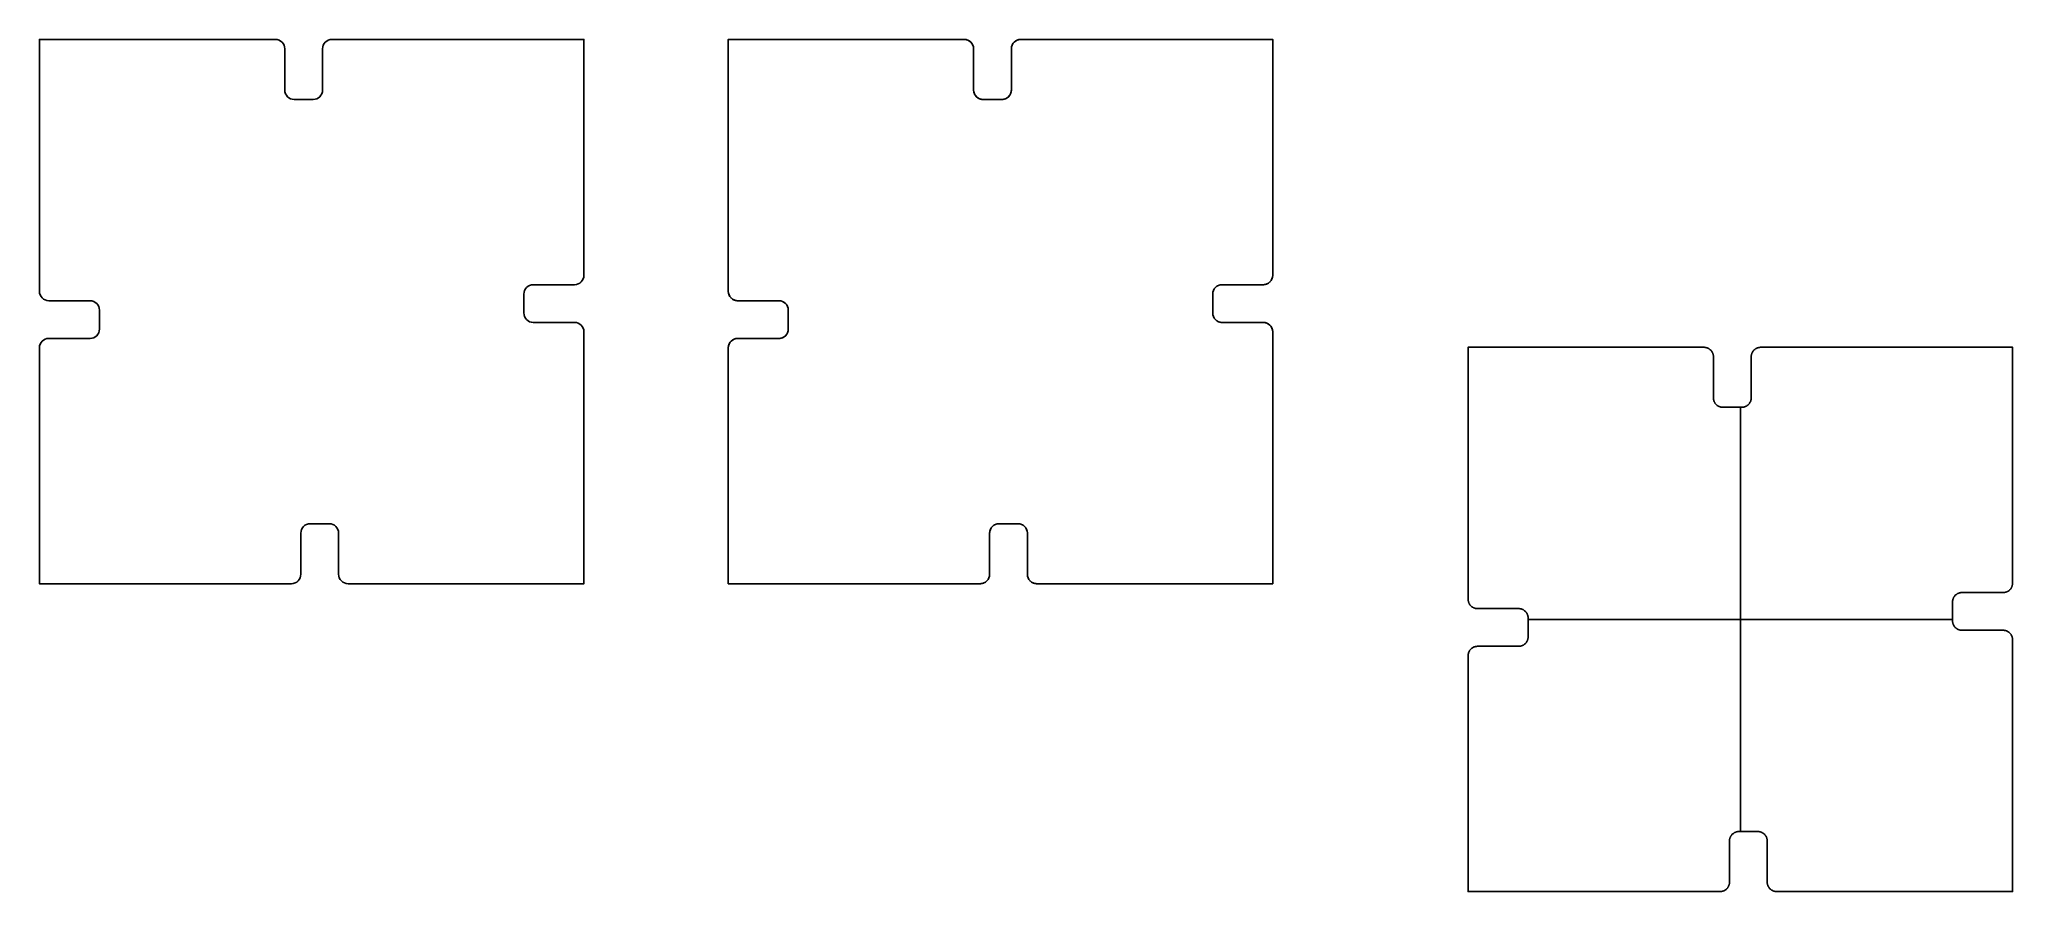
# Model space of a CAD drawing. Header units: millimetres. Extents: x -66 to 143, y -24 to 66.
import ezdxf

# ---------------------------------------------------------------- set-up
doc = ezdxf.new("R2010")
doc.units = ezdxf.units.MM
doc.layers.add('Default', color=18, linetype='Continuous', true_color=0x000000)

msp = doc.modelspace()

# ---------------------------------------------------------------- linework, layer by layer
at = {"layer": 'Default'}
for p, q in [((33.3, 65.34), (33.3, 60.98)), ((37.3, 60.98), (37.3, 65.34)), ((34.3, 59.98), (36.3, 59.98)), ((64, 40.34), (59.64, 40.34)), ((12.66, 38.64), (8.3, 38.64)), ((13.66, 35.64), (13.66, 37.64)), ((58.64, 39.34), (58.64, 37.34)), ((59.64, 36.34), (64, 36.34)), ((8.3, 34.64), (12.66, 34.64)), ((38, 15), (36, 15)), ((35, 14), (35, 9.64)), ((39, 9.64), (39, 14))]:
    msp.add_line(p, q, dxfattribs=at)
at = {"layer": 'Default', "color": 1, "true_color": 0xff0000}
for p, q in [((114.56, -17.64, 17.5), (114.56, 27.34, 17.5)), ((114.56, -17.64, 10.5), (114.56, 27.34, 10.5)), ((92.07, 4.85, 17.5), (137.05, 4.85, 17.5)), ((92.07, 4.85, 10.5), (137.05, 4.85, 10.5))]:
    msp.add_line(p, q, dxfattribs=at)
at = {"layer": 'Default'}
for points in [[(-65.7, 39.64), (-65.7, 66.34), (-40.7, 66.34)], [(-34.7, 66.34), (-8, 66.34), (-8, 41.34)], [(7.3, 39.64), (7.3, 66.34), (32.3, 66.34)], [(38.3, 66.34), (65, 66.34), (65, 41.34)], [(-39, 8.64), (-65.7, 8.64), (-65.7, 33.64)], [(-8, 35.34), (-8, 8.64), (-33, 8.64)], [(34, 8.64), (7.3, 8.64), (7.3, 33.64)], [(65, 35.34), (65, 8.64), (40, 8.64)]]:
    msp.add_lwpolyline(points, dxfattribs=at)
at = {"layer": 'Default', "extrusion": (0, 0, -1)}
for centre, start, end in [((40.7, 65.34), 90, 180), ((34.7, 65.34), 0, 90), ((-32.3, 65.34), 90, 180), ((-38.3, 65.34), 0, 90), ((9, 41.34), 180, 270), ((-64, 41.34), 180, 270), ((64.7, 39.64), 270, 360), ((-8.3, 39.64), 270, 360), ((9, 35.34), 90, 180), ((-64, 35.34), 90, 180), ((64.7, 33.64), 0, 90), ((-8.3, 33.64), 0, 90), ((39, 9.64), 180, 270), ((33, 9.64), 270, 360), ((-34, 9.64), 180, 270), ((-40, 9.64), 270, 360)]:
    msp.add_arc(centre, 1, start, end, dxfattribs=at)
at = {"layer": 'Default'}
for centre, start, end in [((-38.7, 60.98), 180, 270), ((-36.7, 60.98), 270, 0), ((34.3, 60.98), 180, 270), ((36.3, 60.98), 270, 0), ((-13.36, 39.34), 90, 180), ((59.64, 39.34), 90, 180), ((-60.34, 37.64), 0, 90), ((12.66, 37.64), 0, 90), ((-60.34, 35.64), 270, 0), ((-13.36, 37.34), 180, 270), ((12.66, 35.64), 270, 0), ((59.64, 37.34), 180, 270), ((-37, 14), 90, 180), ((-35, 14), 0, 90), ((36, 14), 90, 180), ((38, 14), 0, 90)]:
    msp.add_arc(centre, 1, start, end, dxfattribs=at)
for points in [[(-39.7, 65.34), (-39.7, 63.16), (-39.7, 60.98)], [(-35.7, 60.98), (-35.7, 63.16), (-35.7, 65.34)], [(7.3, 66.34, 3.5), (7.3, 52.99, 3.5), (7.3, 39.64, 3.5)], [(32.3, 66.34, 3.5), (19.8, 66.34, 3.5), (7.3, 66.34, 3.5)], [(7.3, 66.34, 7), (7.3, 52.99, 7), (7.3, 39.64, 7)], [(7.3, 66.34), (7.3, 52.99), (7.3, 39.64)], [(32.3, 66.34, 7), (19.8, 66.34, 7), (7.3, 66.34, 7)], [(7.3, 66.34), (7.3, 66.34, 3.5), (7.3, 66.34, 7)], [(32.3, 66.34), (19.8, 66.34), (7.3, 66.34)], [(19.8, 66.34), (19.8, 66.34, 3.5), (19.8, 66.34, 7)], [(32.3, 66.34), (32.3, 66.34, 3.5), (32.3, 66.34, 7)], [(33.01, 66.05), (33.01, 66.05, 3.5), (33.01, 66.05, 7)], [(33.3, 60.98, 3.5), (33.3, 63.16, 3.5), (33.3, 65.34, 3.5)], [(33.3, 60.98, 7), (33.3, 63.16, 7), (33.3, 65.34, 7)], [(33.3, 65.34), (33.3, 65.34, 3.5), (33.3, 65.34, 7)], [(33.3, 60.98), (33.3, 63.16), (33.3, 65.34)], [(37.3, 65.34, 3.5), (37.3, 63.16, 3.5), (37.3, 60.98, 3.5)], [(37.3, 65.34, 7), (37.3, 63.16, 7), (37.3, 60.98, 7)], [(37.3, 65.34), (37.3, 63.16), (37.3, 60.98)], [(37.3, 65.34), (37.3, 65.34, 3.5), (37.3, 65.34, 7)], [(37.59, 66.05), (37.59, 66.05, 3.5), (37.59, 66.05, 7)], [(65, 66.34, 3.5), (51.65, 66.34, 3.5), (38.3, 66.34, 3.5)], [(65, 66.34, 7), (51.65, 66.34, 7), (38.3, 66.34, 7)], [(38.3, 66.34), (38.3, 66.34, 3.5), (38.3, 66.34, 7)], [(65, 66.34), (51.65, 66.34), (38.3, 66.34)], [(51.65, 66.34), (51.65, 66.34, 3.5), (51.65, 66.34, 7)], [(65, 41.34, 3.5), (65, 53.84, 3.5), (65, 66.34, 3.5)], [(65, 41.34, 7), (65, 53.84, 7), (65, 66.34, 7)], [(65, 66.34), (65, 66.34, 3.5), (65, 66.34, 7)], [(65, 41.34), (65, 53.84), (65, 66.34)], [(33.3, 63.16), (33.3, 63.16, 3.5), (33.3, 63.16, 7)], [(37.3, 63.16), (37.3, 63.16, 3.5), (37.3, 63.16, 7)], [(33.3, 60.98), (33.3, 60.98, 3.5), (33.3, 60.98, 7)], [(37.3, 60.98), (37.3, 60.98, 3.5), (37.3, 60.98, 7)], [(-38.7, 59.98), (-37.7, 59.98), (-36.7, 59.98)], [(33.59, 60.27), (33.59, 60.27, 3.5), (33.59, 60.27, 7)], [(36.3, 59.98, 3.5), (35.3, 59.98, 3.5), (34.3, 59.98, 3.5)], [(36.3, 59.98, 7), (35.3, 59.98, 7), (34.3, 59.98, 7)], [(34.3, 59.98), (34.3, 59.98, 3.5), (34.3, 59.98, 7)], [(36.3, 59.98), (35.3, 59.98), (34.3, 59.98)], [(35.3, 59.98), (35.3, 59.98, 3.5), (35.3, 59.98, 7)], [(36.3, 59.98), (36.3, 59.98, 3.5), (36.3, 59.98, 7)], [(37.01, 60.27), (37.01, 60.27, 3.5), (37.01, 60.27, 7)], [(7.3, 52.99), (7.3, 52.99, 3.5), (7.3, 52.99, 7)], [(65, 53.84), (65, 53.84, 3.5), (65, 53.84, 7)], [(-9, 40.34), (-11.18, 40.34), (-13.36, 40.34)], [(58.93, 40.05), (58.93, 40.05, 3.5), (58.93, 40.05, 7)], [(59.64, 40.34, 3.5), (61.82, 40.34, 3.5), (64, 40.34, 3.5)], [(59.64, 40.34, 7), (61.82, 40.34, 7), (64, 40.34, 7)], [(59.64, 40.34), (61.82, 40.34), (64, 40.34)], [(59.64, 40.34), (59.64, 40.34, 3.5), (59.64, 40.34, 7)], [(61.82, 40.34), (61.82, 40.34, 3.5), (61.82, 40.34, 7)], [(64, 40.34), (64, 40.34, 3.5), (64, 40.34, 7)], [(64.71, 40.63), (64.71, 40.63, 3.5), (64.71, 40.63, 7)], [(65, 41.34), (65, 41.34, 3.5), (65, 41.34, 7)], [(-60.34, 38.64), (-62.52, 38.64), (-64.7, 38.64)], [(-59.34, 35.64), (-59.34, 36.64), (-59.34, 37.64)], [(-14.36, 39.34), (-14.36, 38.34), (-14.36, 37.34)], [(7.3, 39.64), (7.3, 39.64, 3.5), (7.3, 39.64, 7)], [(7.59, 38.93), (7.59, 38.93, 3.5), (7.59, 38.93, 7)], [(8.3, 38.64, 3.5), (10.48, 38.64, 3.5), (12.66, 38.64, 3.5)], [(8.3, 38.64, 7), (10.48, 38.64, 7), (12.66, 38.64, 7)], [(8.3, 38.64), (10.48, 38.64), (12.66, 38.64)], [(8.3, 38.64), (8.3, 38.64, 3.5), (8.3, 38.64, 7)], [(10.48, 38.64), (10.48, 38.64, 3.5), (10.48, 38.64, 7)], [(12.66, 38.64), (12.66, 38.64, 3.5), (12.66, 38.64, 7)], [(13.37, 38.35), (13.37, 38.35, 3.5), (13.37, 38.35, 7)], [(13.66, 37.64, 3.5), (13.66, 36.64, 3.5), (13.66, 35.64, 3.5)], [(13.66, 37.64, 7), (13.66, 36.64, 7), (13.66, 35.64, 7)], [(13.66, 37.64), (13.66, 36.64), (13.66, 35.64)], [(13.66, 37.64), (13.66, 37.64, 3.5), (13.66, 37.64, 7)], [(58.64, 37.34, 3.5), (58.64, 38.34, 3.5), (58.64, 39.34, 3.5)], [(58.64, 37.34, 7), (58.64, 38.34, 7), (58.64, 39.34, 7)], [(58.64, 39.34), (58.64, 39.34, 3.5), (58.64, 39.34, 7)], [(58.64, 37.34), (58.64, 38.34), (58.64, 39.34)], [(58.64, 38.34), (58.64, 38.34, 3.5), (58.64, 38.34, 7)], [(-13.36, 36.34), (-11.18, 36.34), (-9, 36.34)], [(13.66, 36.64), (13.66, 36.64, 3.5), (13.66, 36.64, 7)], [(13.66, 35.64), (13.66, 35.64, 3.5), (13.66, 35.64, 7)], [(58.64, 37.34), (58.64, 37.34, 3.5), (58.64, 37.34, 7)], [(58.93, 36.63), (58.93, 36.63, 3.5), (58.93, 36.63, 7)], [(64, 36.34, 3.5), (61.82, 36.34, 3.5), (59.64, 36.34, 3.5)], [(64, 36.34, 7), (61.82, 36.34, 7), (59.64, 36.34, 7)], [(59.64, 36.34), (59.64, 36.34, 3.5), (59.64, 36.34, 7)], [(64, 36.34), (61.82, 36.34), (59.64, 36.34)], [(61.82, 36.34), (61.82, 36.34, 3.5), (61.82, 36.34, 7)], [(64, 36.34), (64, 36.34, 3.5), (64, 36.34, 7)], [(64.71, 36.05), (64.71, 36.05, 3.5), (64.71, 36.05, 7)], [(-64.7, 34.64), (-62.52, 34.64), (-60.34, 34.64)], [(7.3, 33.64, 3.5), (7.3, 21.14, 3.5), (7.3, 8.64, 3.5)], [(7.3, 33.64, 7), (7.3, 21.14, 7), (7.3, 8.64, 7)], [(7.3, 33.64), (7.3, 21.14), (7.3, 8.64)], [(7.3, 33.64), (7.3, 33.64, 3.5), (7.3, 33.64, 7)], [(7.59, 34.35), (7.59, 34.35, 3.5), (7.59, 34.35, 7)], [(12.66, 34.64, 3.5), (10.48, 34.64, 3.5), (8.3, 34.64, 3.5)], [(12.66, 34.64, 7), (10.48, 34.64, 7), (8.3, 34.64, 7)], [(8.3, 34.64), (8.3, 34.64, 3.5), (8.3, 34.64, 7)], [(12.66, 34.64), (10.48, 34.64), (8.3, 34.64)], [(10.48, 34.64), (10.48, 34.64, 3.5), (10.48, 34.64, 7)], [(12.66, 34.64), (12.66, 34.64, 3.5), (12.66, 34.64, 7)], [(13.37, 34.93), (13.37, 34.93, 3.5), (13.37, 34.93, 7)], [(65, 8.64, 3.5), (65, 21.99, 3.5), (65, 35.34, 3.5)], [(65, 8.64, 7), (65, 21.99, 7), (65, 35.34, 7)], [(65, 35.34), (65, 35.34, 3.5), (65, 35.34, 7)], [(65, 8.64), (65, 21.99), (65, 35.34)], [(7.3, 21.14), (7.3, 21.14, 3.5), (7.3, 21.14, 7)], [(65, 21.99), (65, 21.99, 3.5), (65, 21.99, 7)], [(-35, 15), (-36, 15), (-37, 15)], [(35.29, 14.71), (35.29, 14.71, 3.5), (35.29, 14.71, 7)], [(36, 15, 3.5), (37, 15, 3.5), (38, 15, 3.5)], [(36, 15, 7), (37, 15, 7), (38, 15, 7)], [(36, 15), (37, 15), (38, 15)], [(36, 15), (36, 15, 3.5), (36, 15, 7)], [(37, 15), (37, 15, 3.5), (37, 15, 7)], [(38, 15), (38, 15, 3.5), (38, 15, 7)], [(38.71, 14.71), (38.71, 14.71, 3.5), (38.71, 14.71, 7)], [(-38, 14), (-38, 11.82), (-38, 9.64)], [(-34, 9.64), (-34, 11.82), (-34, 14)], [(35, 9.64, 3.5), (35, 11.82, 3.5), (35, 14, 3.5)], [(35, 9.64, 7), (35, 11.82, 7), (35, 14, 7)], [(35, 14), (35, 14, 3.5), (35, 14, 7)], [(35, 9.64), (35, 11.82), (35, 14)], [(39, 14, 3.5), (39, 11.82, 3.5), (39, 9.64, 3.5)], [(39, 14, 7), (39, 11.82, 7), (39, 9.64, 7)], [(39, 14), (39, 11.82), (39, 9.64)], [(39, 14), (39, 14, 3.5), (39, 14, 7)], [(35, 11.82), (35, 11.82, 3.5), (35, 11.82, 7)], [(39, 11.82), (39, 11.82, 3.5), (39, 11.82, 7)], [(7.3, 8.64, 3.5), (20.65, 8.64, 3.5), (34, 8.64, 3.5)], [(7.3, 8.64, 7), (20.65, 8.64, 7), (34, 8.64, 7)], [(7.3, 8.64), (20.65, 8.64), (34, 8.64)], [(7.3, 8.64), (7.3, 8.64, 3.5), (7.3, 8.64, 7)], [(20.65, 8.64), (20.65, 8.64, 3.5), (20.65, 8.64, 7)], [(34, 8.64), (34, 8.64, 3.5), (34, 8.64, 7)], [(34.71, 8.93), (34.71, 8.93, 3.5), (34.71, 8.93, 7)], [(35, 9.64), (35, 9.64, 3.5), (35, 9.64, 7)], [(39, 9.64), (39, 9.64, 3.5), (39, 9.64, 7)], [(39.29, 8.93), (39.29, 8.93, 3.5), (39.29, 8.93, 7)], [(40, 8.64, 3.5), (52.5, 8.64, 3.5), (65, 8.64, 3.5)], [(40, 8.64), (40, 8.64, 3.5), (40, 8.64, 7)], [(40, 8.64, 7), (52.5, 8.64, 7), (65, 8.64, 7)], [(40, 8.64), (52.5, 8.64), (65, 8.64)], [(52.5, 8.64), (52.5, 8.64, 3.5), (52.5, 8.64, 7)], [(65, 8.64), (65, 8.64, 3.5), (65, 8.64, 7)]]:
    msp.add_open_spline(points, degree=2, dxfattribs=at)
for points in [[(33.3, 65.34, 3.5), (33.3, 66.34, 3.5), (32.3, 66.34, 3.5)], [(33.3, 65.34, 7), (33.3, 66.34, 7), (32.3, 66.34, 7)], [(33.3, 65.34), (33.3, 66.34), (32.3, 66.34)], [(38.3, 66.34, 3.5), (37.3, 66.34, 3.5), (37.3, 65.34, 3.5)], [(38.3, 66.34, 7), (37.3, 66.34, 7), (37.3, 65.34, 7)], [(38.3, 66.34), (37.3, 66.34), (37.3, 65.34)], [(34.3, 59.98, 3.5), (33.3, 59.98, 3.5), (33.3, 60.98, 3.5)], [(34.3, 59.98, 7), (33.3, 59.98, 7), (33.3, 60.98, 7)], [(34.3, 59.98), (33.3, 59.98), (33.3, 60.98)], [(37.3, 60.98, 3.5), (37.3, 59.98, 3.5), (36.3, 59.98, 3.5)], [(37.3, 60.98, 7), (37.3, 59.98, 7), (36.3, 59.98, 7)], [(37.3, 60.98), (37.3, 59.98), (36.3, 59.98)], [(58.64, 39.34, 3.5), (58.64, 40.34, 3.5), (59.64, 40.34, 3.5)], [(58.64, 39.34, 7), (58.64, 40.34, 7), (59.64, 40.34, 7)], [(58.64, 39.34), (58.64, 40.34), (59.64, 40.34)], [(64, 40.34, 3.5), (65, 40.34, 3.5), (65, 41.34, 3.5)], [(64, 40.34, 7), (65, 40.34, 7), (65, 41.34, 7)], [(64, 40.34), (65, 40.34), (65, 41.34)], [(7.3, 39.64, 3.5), (7.3, 38.64, 3.5), (8.3, 38.64, 3.5)], [(7.3, 39.64, 7), (7.3, 38.64, 7), (8.3, 38.64, 7)], [(7.3, 39.64), (7.3, 38.64), (8.3, 38.64)], [(12.66, 38.64, 3.5), (13.66, 38.64, 3.5), (13.66, 37.64, 3.5)], [(12.66, 38.64, 7), (13.66, 38.64, 7), (13.66, 37.64, 7)], [(12.66, 38.64), (13.66, 38.64), (13.66, 37.64)], [(13.66, 35.64, 3.5), (13.66, 34.64, 3.5), (12.66, 34.64, 3.5)], [(13.66, 35.64, 7), (13.66, 34.64, 7), (12.66, 34.64, 7)], [(13.66, 35.64), (13.66, 34.64), (12.66, 34.64)], [(59.64, 36.34, 3.5), (58.64, 36.34, 3.5), (58.64, 37.34, 3.5)], [(59.64, 36.34, 7), (58.64, 36.34, 7), (58.64, 37.34, 7)], [(59.64, 36.34), (58.64, 36.34), (58.64, 37.34)], [(65, 35.34, 3.5), (65, 36.34, 3.5), (64, 36.34, 3.5)], [(65, 35.34, 7), (65, 36.34, 7), (64, 36.34, 7)], [(65, 35.34), (65, 36.34), (64, 36.34)], [(8.3, 34.64, 3.5), (7.3, 34.64, 3.5), (7.3, 33.64, 3.5)], [(8.3, 34.64, 7), (7.3, 34.64, 7), (7.3, 33.64, 7)], [(8.3, 34.64), (7.3, 34.64), (7.3, 33.64)], [(35, 14, 3.5), (35, 15, 3.5), (36, 15, 3.5)], [(35, 14, 7), (35, 15, 7), (36, 15, 7)], [(35, 14), (35, 15), (36, 15)], [(38, 15, 3.5), (39, 15, 3.5), (39, 14, 3.5)], [(38, 15, 7), (39, 15, 7), (39, 14, 7)], [(38, 15), (39, 15), (39, 14)], [(34, 8.64, 3.5), (35, 8.64, 3.5), (35, 9.64, 3.5)], [(34, 8.64, 7), (35, 8.64, 7), (35, 9.64, 7)], [(34, 8.64), (35, 8.64), (35, 9.64)], [(39, 9.64, 3.5), (39, 8.64, 3.5), (40, 8.64, 3.5)], [(39, 9.64, 7), (39, 8.64, 7), (40, 8.64, 7)], [(39, 9.64), (39, 8.64), (40, 8.64)]]:
    msp.add_rational_spline(points, [1, 0.707106781187, 1], degree=2, dxfattribs=at)
at = {"layer": 'Default', "color": 1, "true_color": 0xff0000}
for points in [[(85.71, 33.7, 14), (85.71, 20.35, 14), (85.71, 7, 14)], [(110.71, 33.7, 14), (98.21, 33.7, 14), (85.71, 33.7, 14)], [(85.71, 33.7, 17.5), (85.71, 20.35, 17.5), (85.71, 7, 17.5)], [(85.71, 33.7, 10.5), (85.71, 20.35, 10.5), (85.71, 7, 10.5)], [(110.71, 33.7, 17.5), (98.21, 33.7, 17.5), (85.71, 33.7, 17.5)], [(85.71, 33.7, 10.5), (85.71, 33.7, 14), (85.71, 33.7, 17.5)], [(110.71, 33.7, 10.5), (98.21, 33.7, 10.5), (85.71, 33.7, 10.5)], [(98.21, 33.7, 10.5), (98.21, 33.7, 14), (98.21, 33.7, 17.5)], [(110.71, 33.7, 10.5), (110.71, 33.7, 14), (110.71, 33.7, 17.5)], [(143.41, 33.7, 14), (130.06, 33.7, 14), (116.71, 33.7, 14)], [(143.41, 33.7, 17.5), (130.06, 33.7, 17.5), (116.71, 33.7, 17.5)], [(116.71, 33.7, 10.5), (116.71, 33.7, 14), (116.71, 33.7, 17.5)], [(143.41, 33.7, 10.5), (130.06, 33.7, 10.5), (116.71, 33.7, 10.5)], [(130.06, 33.7, 10.5), (130.06, 33.7, 14), (130.06, 33.7, 17.5)], [(143.41, 8.7, 14), (143.41, 21.2, 14), (143.41, 33.7, 14)], [(143.41, 8.7, 17.5), (143.41, 21.2, 17.5), (143.41, 33.7, 17.5)], [(143.41, 33.7, 10.5), (143.41, 33.7, 14), (143.41, 33.7, 17.5)], [(143.41, 8.7, 10.5), (143.41, 21.2, 10.5), (143.41, 33.7, 10.5)], [(111.41, 33.41, 10.5), (111.41, 33.41, 14), (111.41, 33.41, 17.5)], [(111.71, 28.34, 14), (111.71, 30.52, 14), (111.71, 32.7, 14)], [(111.71, 28.34, 17.5), (111.71, 30.52, 17.5), (111.71, 32.7, 17.5)], [(111.71, 32.7, 10.5), (111.71, 32.7, 14), (111.71, 32.7, 17.5)], [(111.71, 28.34, 10.5), (111.71, 30.52, 10.5), (111.71, 32.7, 10.5)], [(115.71, 32.7, 14), (115.71, 30.52, 14), (115.71, 28.34, 14)], [(115.71, 32.7, 17.5), (115.71, 30.52, 17.5), (115.71, 28.34, 17.5)], [(115.71, 32.7, 10.5), (115.71, 30.52, 10.5), (115.71, 28.34, 10.5)], [(115.71, 32.7, 10.5), (115.71, 32.7, 14), (115.71, 32.7, 17.5)], [(116, 33.41, 10.5), (116, 33.41, 14), (116, 33.41, 17.5)], [(111.71, 30.52, 10.5), (111.71, 30.52, 14), (111.71, 30.52, 17.5)], [(115.71, 30.52, 10.5), (115.71, 30.52, 14), (115.71, 30.52, 17.5)], [(111.71, 28.34, 10.5), (111.71, 28.34, 14), (111.71, 28.34, 17.5)], [(112, 27.63, 10.5), (112, 27.63, 14), (112, 27.63, 17.5)], [(114.71, 27.34, 14), (113.71, 27.34, 14), (112.71, 27.34, 14)], [(114.71, 27.34, 17.5), (113.71, 27.34, 17.5), (112.71, 27.34, 17.5)], [(112.71, 27.34, 10.5), (112.71, 27.34, 14), (112.71, 27.34, 17.5)], [(114.71, 27.34, 10.5), (113.71, 27.34, 10.5), (112.71, 27.34, 10.5)], [(113.71, 27.34, 10.5), (113.71, 27.34, 14), (113.71, 27.34, 17.5)], [(114.71, 27.34, 10.5), (114.71, 27.34, 14), (114.71, 27.34, 17.5)], [(115.41, 27.63, 10.5), (115.41, 27.63, 14), (115.41, 27.63, 17.5)], [(115.71, 28.34, 10.5), (115.71, 28.34, 14), (115.71, 28.34, 17.5)], [(143.41, 21.2, 10.5), (143.41, 21.2, 14), (143.41, 21.2, 17.5)], [(85.71, 20.35, 10.5), (85.71, 20.35, 14), (85.71, 20.35, 17.5)], [(143.41, 8.7, 10.5), (143.41, 8.7, 14), (143.41, 8.7, 17.5)], [(85.71, 7, 10.5), (85.71, 7, 14), (85.71, 7, 17.5)], [(86, 6.29, 10.5), (86, 6.29, 14), (86, 6.29, 17.5)], [(137.05, 4.7, 14), (137.05, 5.7, 14), (137.05, 6.7, 14)], [(137.05, 4.7, 17.5), (137.05, 5.7, 17.5), (137.05, 6.7, 17.5)], [(137.05, 6.7, 10.5), (137.05, 6.7, 14), (137.05, 6.7, 17.5)], [(137.05, 4.7, 10.5), (137.05, 5.7, 10.5), (137.05, 6.7, 10.5)], [(137.34, 7.41, 10.5), (137.34, 7.41, 14), (137.34, 7.41, 17.5)], [(138.05, 7.7, 14), (140.23, 7.7, 14), (142.41, 7.7, 14)], [(138.05, 7.7, 17.5), (140.23, 7.7, 17.5), (142.41, 7.7, 17.5)], [(138.05, 7.7, 10.5), (140.23, 7.7, 10.5), (142.41, 7.7, 10.5)], [(138.05, 7.7, 10.5), (138.05, 7.7, 14), (138.05, 7.7, 17.5)], [(140.23, 7.7, 10.5), (140.23, 7.7, 14), (140.23, 7.7, 17.5)], [(142.41, 7.7, 10.5), (142.41, 7.7, 14), (142.41, 7.7, 17.5)], [(143.11, 7.99, 10.5), (143.11, 7.99, 14), (143.11, 7.99, 17.5)], [(86.71, 6, 14), (88.89, 6, 14), (91.07, 6, 14)], [(86.71, 6, 17.5), (88.89, 6, 17.5), (91.07, 6, 17.5)], [(86.71, 6, 10.5), (88.89, 6, 10.5), (91.07, 6, 10.5)], [(86.71, 6, 10.5), (86.71, 6, 14), (86.71, 6, 17.5)], [(88.89, 6, 10.5), (88.89, 6, 14), (88.89, 6, 17.5)], [(91.07, 6, 10.5), (91.07, 6, 14), (91.07, 6, 17.5)], [(91.77, 5.71, 10.5), (91.77, 5.71, 14), (91.77, 5.71, 17.5)], [(92.07, 5, 14), (92.07, 4, 14), (92.07, 3, 14)], [(92.07, 5, 17.5), (92.07, 4, 17.5), (92.07, 3, 17.5)], [(92.07, 5, 10.5), (92.07, 4, 10.5), (92.07, 3, 10.5)], [(92.07, 5, 10.5), (92.07, 5, 14), (92.07, 5, 17.5)], [(137.05, 5.7, 10.5), (137.05, 5.7, 14), (137.05, 5.7, 17.5)], [(137.05, 4.7, 10.5), (137.05, 4.7, 14), (137.05, 4.7, 17.5)], [(91.77, 2.29, 10.5), (91.77, 2.29, 14), (91.77, 2.29, 17.5)], [(92.07, 4, 10.5), (92.07, 4, 14), (92.07, 4, 17.5)], [(92.07, 3, 10.5), (92.07, 3, 14), (92.07, 3, 17.5)], [(137.34, 3.99, 10.5), (137.34, 3.99, 14), (137.34, 3.99, 17.5)], [(142.41, 3.7, 14), (140.23, 3.7, 14), (138.05, 3.7, 14)], [(142.41, 3.7, 17.5), (140.23, 3.7, 17.5), (138.05, 3.7, 17.5)], [(138.05, 3.7, 10.5), (138.05, 3.7, 14), (138.05, 3.7, 17.5)], [(142.41, 3.7, 10.5), (140.23, 3.7, 10.5), (138.05, 3.7, 10.5)], [(140.23, 3.7, 10.5), (140.23, 3.7, 14), (140.23, 3.7, 17.5)], [(142.41, 3.7, 10.5), (142.41, 3.7, 14), (142.41, 3.7, 17.5)], [(143.11, 3.41, 10.5), (143.11, 3.41, 14), (143.11, 3.41, 17.5)], [(143.41, -24, 14), (143.41, -10.65, 14), (143.41, 2.7, 14)], [(143.41, -24, 17.5), (143.41, -10.65, 17.5), (143.41, 2.7, 17.5)], [(143.41, 2.7, 10.5), (143.41, 2.7, 14), (143.41, 2.7, 17.5)], [(143.41, -24, 10.5), (143.41, -10.65, 10.5), (143.41, 2.7, 10.5)], [(85.71, 1, 14), (85.71, -11.5, 14), (85.71, -24, 14)], [(85.71, 1, 17.5), (85.71, -11.5, 17.5), (85.71, -24, 17.5)], [(85.71, 1, 10.5), (85.71, -11.5, 10.5), (85.71, -24, 10.5)], [(85.71, 1, 10.5), (85.71, 1, 14), (85.71, 1, 17.5)], [(86, 1.71, 10.5), (86, 1.71, 14), (86, 1.71, 17.5)], [(91.07, 2, 14), (88.89, 2, 14), (86.71, 2, 14)], [(91.07, 2, 17.5), (88.89, 2, 17.5), (86.71, 2, 17.5)], [(86.71, 2, 10.5), (86.71, 2, 14), (86.71, 2, 17.5)], [(91.07, 2, 10.5), (88.89, 2, 10.5), (86.71, 2, 10.5)], [(88.89, 2, 10.5), (88.89, 2, 14), (88.89, 2, 17.5)], [(91.07, 2, 10.5), (91.07, 2, 14), (91.07, 2, 17.5)], [(85.71, -11.5, 10.5), (85.71, -11.5, 14), (85.71, -11.5, 17.5)], [(143.41, -10.65, 10.5), (143.41, -10.65, 14), (143.41, -10.65, 17.5)], [(113.41, -23, 14), (113.41, -20.82, 14), (113.41, -18.64, 14)], [(113.41, -23, 17.5), (113.41, -20.82, 17.5), (113.41, -18.64, 17.5)], [(113.41, -18.64, 10.5), (113.41, -18.64, 14), (113.41, -18.64, 17.5)], [(113.41, -23, 10.5), (113.41, -20.82, 10.5), (113.41, -18.64, 10.5)], [(113.7, -17.93, 10.5), (113.7, -17.93, 14), (113.7, -17.93, 17.5)], [(114.41, -17.64, 14), (115.41, -17.64, 14), (116.41, -17.64, 14)], [(114.41, -17.64, 17.5), (115.41, -17.64, 17.5), (116.41, -17.64, 17.5)], [(114.41, -17.64, 10.5), (115.41, -17.64, 10.5), (116.41, -17.64, 10.5)], [(114.41, -17.64, 10.5), (114.41, -17.64, 14), (114.41, -17.64, 17.5)], [(115.41, -17.64, 10.5), (115.41, -17.64, 14), (115.41, -17.64, 17.5)], [(116.41, -17.64, 10.5), (116.41, -17.64, 14), (116.41, -17.64, 17.5)], [(117.11, -17.93, 10.5), (117.11, -17.93, 14), (117.11, -17.93, 17.5)], [(117.41, -18.64, 14), (117.41, -20.82, 14), (117.41, -23, 14)], [(117.41, -18.64, 17.5), (117.41, -20.82, 17.5), (117.41, -23, 17.5)], [(117.41, -18.64, 10.5), (117.41, -20.82, 10.5), (117.41, -23, 10.5)], [(117.41, -18.64, 10.5), (117.41, -18.64, 14), (117.41, -18.64, 17.5)], [(113.41, -20.82, 10.5), (113.41, -20.82, 14), (113.41, -20.82, 17.5)], [(117.41, -20.82, 10.5), (117.41, -20.82, 14), (117.41, -20.82, 17.5)], [(113.41, -23, 10.5), (113.41, -23, 14), (113.41, -23, 17.5)], [(117.41, -23, 10.5), (117.41, -23, 14), (117.41, -23, 17.5)], [(85.71, -24, 14), (99.06, -24, 14), (112.41, -24, 14)], [(85.71, -24, 17.5), (99.06, -24, 17.5), (112.41, -24, 17.5)], [(85.71, -24, 10.5), (99.06, -24, 10.5), (112.41, -24, 10.5)], [(85.71, -24, 10.5), (85.71, -24, 14), (85.71, -24, 17.5)], [(99.06, -24, 10.5), (99.06, -24, 14), (99.06, -24, 17.5)], [(112.41, -24, 10.5), (112.41, -24, 14), (112.41, -24, 17.5)], [(113.11, -23.71, 10.5), (113.11, -23.71, 14), (113.11, -23.71, 17.5)], [(117.7, -23.71, 10.5), (117.7, -23.71, 14), (117.7, -23.71, 17.5)], [(118.41, -24, 14), (130.91, -24, 14), (143.41, -24, 14)], [(118.41, -24, 10.5), (118.41, -24, 14), (118.41, -24, 17.5)], [(118.41, -24, 17.5), (130.91, -24, 17.5), (143.41, -24, 17.5)], [(118.41, -24, 10.5), (130.91, -24, 10.5), (143.41, -24, 10.5)], [(130.91, -24, 10.5), (130.91, -24, 14), (130.91, -24, 17.5)], [(143.41, -24, 10.5), (143.41, -24, 14), (143.41, -24, 17.5)]]:
    msp.add_open_spline(points, degree=2, dxfattribs=at)
for points in [[(111.71, 32.7, 14), (111.71, 33.7, 14), (110.71, 33.7, 14)], [(111.71, 32.7, 17.5), (111.71, 33.7, 17.5), (110.71, 33.7, 17.5)], [(111.71, 32.7, 10.5), (111.71, 33.7, 10.5), (110.71, 33.7, 10.5)], [(116.71, 33.7, 14), (115.71, 33.7, 14), (115.71, 32.7, 14)], [(116.71, 33.7, 17.5), (115.71, 33.7, 17.5), (115.71, 32.7, 17.5)], [(116.71, 33.7, 10.5), (115.71, 33.7, 10.5), (115.71, 32.7, 10.5)], [(112.71, 27.34, 14), (111.71, 27.34, 14), (111.71, 28.34, 14)], [(112.71, 27.34, 17.5), (111.71, 27.34, 17.5), (111.71, 28.34, 17.5)], [(112.71, 27.34, 10.5), (111.71, 27.34, 10.5), (111.71, 28.34, 10.5)], [(115.71, 28.34, 14), (115.71, 27.34, 14), (114.71, 27.34, 14)], [(115.71, 28.34, 17.5), (115.71, 27.34, 17.5), (114.71, 27.34, 17.5)], [(115.71, 28.34, 10.5), (115.71, 27.34, 10.5), (114.71, 27.34, 10.5)], [(142.41, 7.7, 14), (143.41, 7.7, 14), (143.41, 8.7, 14)], [(142.41, 7.7, 17.5), (143.41, 7.7, 17.5), (143.41, 8.7, 17.5)], [(142.41, 7.7, 10.5), (143.41, 7.7, 10.5), (143.41, 8.7, 10.5)], [(85.71, 7, 14), (85.71, 6, 14), (86.71, 6, 14)], [(85.71, 7, 17.5), (85.71, 6, 17.5), (86.71, 6, 17.5)], [(85.71, 7, 10.5), (85.71, 6, 10.5), (86.71, 6, 10.5)], [(137.05, 6.7, 14), (137.05, 7.7, 14), (138.05, 7.7, 14)], [(137.05, 6.7, 17.5), (137.05, 7.7, 17.5), (138.05, 7.7, 17.5)], [(137.05, 6.7, 10.5), (137.05, 7.7, 10.5), (138.05, 7.7, 10.5)], [(91.07, 6, 14), (92.07, 6, 14), (92.07, 5, 14)], [(91.07, 6, 17.5), (92.07, 6, 17.5), (92.07, 5, 17.5)], [(91.07, 6, 10.5), (92.07, 6, 10.5), (92.07, 5, 10.5)], [(138.05, 3.7, 14), (137.05, 3.7, 14), (137.05, 4.7, 14)], [(138.05, 3.7, 17.5), (137.05, 3.7, 17.5), (137.05, 4.7, 17.5)], [(138.05, 3.7, 10.5), (137.05, 3.7, 10.5), (137.05, 4.7, 10.5)], [(92.07, 3, 14), (92.07, 2, 14), (91.07, 2, 14)], [(92.07, 3, 17.5), (92.07, 2, 17.5), (91.07, 2, 17.5)], [(92.07, 3, 10.5), (92.07, 2, 10.5), (91.07, 2, 10.5)], [(143.41, 2.7, 14), (143.41, 3.7, 14), (142.41, 3.7, 14)], [(143.41, 2.7, 17.5), (143.41, 3.7, 17.5), (142.41, 3.7, 17.5)], [(143.41, 2.7, 10.5), (143.41, 3.7, 10.5), (142.41, 3.7, 10.5)], [(86.71, 2, 14), (85.71, 2, 14), (85.71, 1, 14)], [(86.71, 2, 17.5), (85.71, 2, 17.5), (85.71, 1, 17.5)], [(86.71, 2, 10.5), (85.71, 2, 10.5), (85.71, 1, 10.5)], [(113.41, -18.64, 14), (113.41, -17.64, 14), (114.41, -17.64, 14)], [(113.41, -18.64, 17.5), (113.41, -17.64, 17.5), (114.41, -17.64, 17.5)], [(113.41, -18.64, 10.5), (113.41, -17.64, 10.5), (114.41, -17.64, 10.5)], [(116.41, -17.64, 14), (117.41, -17.64, 14), (117.41, -18.64, 14)], [(116.41, -17.64, 17.5), (117.41, -17.64, 17.5), (117.41, -18.64, 17.5)], [(116.41, -17.64, 10.5), (117.41, -17.64, 10.5), (117.41, -18.64, 10.5)], [(112.41, -24, 14), (113.41, -24, 14), (113.41, -23, 14)], [(112.41, -24, 17.5), (113.41, -24, 17.5), (113.41, -23, 17.5)], [(112.41, -24, 10.5), (113.41, -24, 10.5), (113.41, -23, 10.5)], [(117.41, -23, 14), (117.41, -24, 14), (118.41, -24, 14)], [(117.41, -23, 17.5), (117.41, -24, 17.5), (118.41, -24, 17.5)], [(117.41, -23, 10.5), (117.41, -24, 10.5), (118.41, -24, 10.5)]]:
    msp.add_rational_spline(points, [1, 0.707106781187, 1], degree=2, dxfattribs=at)

doc.saveas('drawing.dxf')
